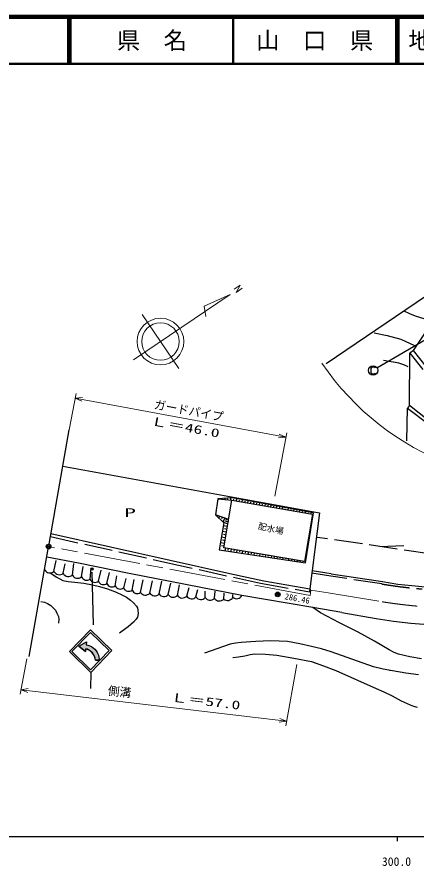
# Model space of a CAD drawing. Units: millimetres, scale not verified. Extents: x 40000 to 680000, y 20000 to 380000.
# Drawn here: x 286813 to 372013, y 198715 to 380000 of the extents above; entities that cross this region are included whole.
import ezdxf
from ezdxf.enums import TextEntityAlignment as Align

# ---------------------------------------------------------------- set-up
doc = ezdxf.new("R2010")
doc.units = ezdxf.units.MM
doc.header["$LTSCALE"] = 1000
doc.header["$PDMODE"] = 32
doc.header["$PDSIZE"] = 500
doc.linetypes.add('CHAIN', pattern=[18.5, 12, -1.5, 3.5, -1.5])
doc.linetypes.add('DASHED', pattern=[7.5, 6, -1.5])
for name, color, linetype, lineweight in [('M-BGD', 7, 'Continuous', 25), ('M-BGD-HTXT', 7, 'Continuous', 13), ('M-BMK', 2, 'CHAIN', 13), ('M-BMK-SRVR', 3, 'Continuous', 25), ('M-STR-HTXT', 7, 'Continuous', 13), ('M-STR-STRC', 7, 'Continuous', 25), ('M-TTL', 2, 'Continuous', 140), ('M-TTL-BAND', 7, 'Continuous', 25), ('M-TTL-LINE', 7, 'Continuous', 50)]:
    doc.layers.add(name, color=color, linetype=linetype, lineweight=lineweight)
doc.layers.add('M-OTRS', color=6, linetype='Continuous')
doc.layers.add('M-TTL-TXT', color=7, linetype='Continuous')
doc.styles.add('ＭＳ ゴシック', font='')
doc.styles.get('ＭＳ ゴシック').set_extended_font_data('MS Gothic')

msp = doc.modelspace()

# ---------------------------------------------------------------- hatches: boundary and pattern name
at = {"layer": 'M-STR-STRC'}
msp.add_hatch(color=256, dxfattribs=at).paths.add_polyline_path([(301486, 245077), (301449, 244499), (300032, 245634), (301623, 246570), (301601, 245943), (301962, 245866), (302342, 245736), (302717, 245551), (303087, 245303), (303414, 245012), (303696, 244684), (303923, 244338), (304069, 244046), (304197, 243703), (304292, 243318), (304341, 242873), (304343, 242681), (303571, 242674), (303519, 242969), (303469, 243226), (303333, 243551), (303162, 243869), (302901, 244209), (302730, 244397), (302448, 244629), (302158, 244818), (301841, 244990)])

# ---------------------------------------------------------------- linework, layer by layer
at = {"layer": 'M-BGD'}
for p, q in [((352801, 306039), (404320, 340880)), ((369386, 317255), (370652, 316658)), ((369386, 317255), (370652, 316658)), ((370652, 316658), (371828, 316209)), ((370652, 316658), (371828, 316209)), ((371828, 316209), (375952, 314938)), ((371485, 308804), (375300, 314526)), ((363044, 312589), (365818, 311969)), ((363044, 312589), (365818, 311969)), ((363044, 312589), (365818, 311969)), ((365818, 311969), (368743, 311201)), ((365818, 311969), (368743, 311201)), ((368743, 311201), (371690, 309831)), ((370603, 297052), (370676, 308202)), ((371485, 308804), (370676, 308202)), ((370676, 308202), (373467, 304725)), ((374193, 305381), (371485, 308804)), ((368367, 306082), (365092, 306685)), ((368367, 306082), (367311, 306288)), ((369433, 305744), (368367, 306082)), ((369433, 305744), (368367, 306082)), ((370346, 305333), (369433, 305744)), ((370346, 305333), (369433, 305744)), ((370084, 289492), (370213, 296451)), ((370603, 297052), (370213, 296451)), ((370213, 296451), (374502, 293196)), ((374717, 293766), (370603, 297052)), ((293654, 267413), (297981, 291836)), ((296603, 284059), (351437, 274138)), ((329709, 277082), (329175, 273729)), ((332755, 277335), (329709, 277082)), ((329709, 277082), (332703, 276821)), ((330012, 277055), (330017, 277107)), ((330619, 277002), (330627, 277096)), ((331004, 266675), (332703, 276821)), ((331226, 276948), (331249, 277210)), ((331833, 276895), (331852, 277115)), ((332440, 276841), (332481, 277313)), ((332703, 276821), (349924, 273868)), ((350158, 274124), (332755, 277335)), ((333050, 276762), (333102, 277064)), ((333664, 276656), (333749, 277152)), ((334277, 276551), (334327, 276844)), ((334891, 276446), (334973, 276926)), ((335504, 276341), (335553, 276624)), ((336118, 276236), (336198, 276700)), ((336732, 276130), (336779, 276404)), ((337345, 276025), (337422, 276474)), ((337959, 275920), (338004, 276185)), ((338572, 275815), (338647, 276248)), ((339186, 275709), (339230, 275965)), ((339800, 275604), (339871, 276022)), ((340413, 275499), (340455, 275745)), ((341027, 275394), (341096, 275796)), ((342254, 275183), (342320, 275570)), ((341640, 275288), (341681, 275525)), ((342868, 275078), (342907, 275306)), ((343481, 274973), (343545, 275344)), ((344095, 274867), (344132, 275086)), ((344708, 274762), (344769, 275118)), ((345322, 274657), (345358, 274866)), ((345936, 274552), (345994, 274893)), ((346549, 274447), (346583, 274646)), ((347163, 274341), (347219, 274667)), ((347776, 274236), (347809, 274427)), ((349924, 273868), (348185, 263729)), ((348390, 274131), (348443, 274441)), ((348406, 263465), (350158, 274124)), ((349004, 274026), (349035, 274207)), ((351437, 274138), (349309, 257932)), ((349617, 273920), (349668, 274215)), ((329175, 273729), (330967, 272015)), ((332012, 272691), (329175, 273729)), ((329462, 273624), (329434, 273549)), ((330035, 273414), (329897, 273038)), ((330967, 272015), (329972, 266216)), ((330608, 273205), (330471, 272829)), ((331182, 272995), (330787, 272187)), ((331953, 272344), (330954, 272028)), ((331755, 272785), (331337, 272460)), ((349652, 272284), (349771, 272263)), ((349761, 272917), (349954, 272884)), ((349870, 273551), (349983, 273531)), ((331558, 269981), (330645, 270139)), ((331759, 271183), (330851, 271340)), ((331658, 270582), (331120, 270675)), ((331860, 271784), (331348, 271848)), ((349326, 270382), (349537, 270346)), ((349435, 271016), (349559, 270995)), ((349544, 271650), (349746, 271615)), ((294068, 269748), (332269, 261182)), ((331357, 268779), (330439, 268937)), ((331457, 269380), (330914, 269474)), ((349000, 268481), (349135, 268458)), ((349109, 269115), (349329, 269077)), ((349218, 269749), (349347, 269727)), ((331160, 267576), (330233, 267736)), ((331056, 266976), (330500, 267072)), ((331264, 268177), (330707, 268273)), ((348185, 263729), (331004, 266675)), ((331311, 266623), (331210, 266031)), ((331925, 266518), (331865, 266171)), ((348674, 266580), (348911, 266540)), ((348783, 267214), (348923, 267190)), ((348891, 267848), (349120, 267809)), ((364288, 266935), (369419, 267179)), ((289411, 243462), (293480, 266429)), ((299952, 263413), (293172, 264691)), ((329972, 266216), (348406, 263465)), ((332538, 266412), (332441, 265847)), ((333152, 266307), (333095, 265976)), ((333766, 266202), (333673, 265664)), ((334379, 266097), (334325, 265782)), ((334993, 265991), (334905, 265480)), ((335606, 265886), (335555, 265587)), ((336220, 265781), (336137, 265296)), ((336834, 265676), (336785, 265393)), ((337447, 265570), (337369, 265112)), ((338061, 265465), (338015, 265198)), ((338674, 265360), (338600, 264928)), ((339288, 265255), (339245, 265004)), ((339902, 265149), (339832, 264744)), ((340515, 265044), (340475, 264809)), ((341129, 264939), (341064, 264561)), ((341742, 264834), (341705, 264615)), ((342356, 264729), (342296, 264377)), ((348348, 264679), (348498, 264654)), ((348457, 265313), (348703, 265271)), ((348565, 265947), (348710, 265922)), ((294709, 261607), (295174, 263930)), ((296676, 261228), (297090, 263231)), ((298643, 260849), (298921, 263329)), ((310789, 261152), (299952, 263413)), ((342969, 264623), (342935, 264420)), ((343583, 264518), (343527, 264193)), ((344197, 264413), (344165, 264226)), ((344810, 264308), (344759, 264009)), ((345424, 264202), (345395, 264031)), ((346037, 264097), (345991, 263825)), ((346651, 263992), (346624, 263837)), ((347265, 263887), (347223, 263641)), ((347878, 263781), (347854, 263642)), ((348239, 264046), (348494, 264002)), ((294028, 261220), (295038, 260564)), ((294028, 261220), (295204, 260450)), ((294028, 261220), (295204, 260450)), ((294028, 261220), (295204, 260450)), ((300610, 260470), (300960, 262671)), ((302408, 259994), (302633, 262299)), ((304205, 259519), (304808, 261907)), ((306003, 259043), (306562, 261372)), ((334836, 256501), (310789, 261152)), ((332269, 261182), (339521, 259605)), ((353914, 261115), (349810, 261743)), ((353914, 261115), (364884, 259435)), ((295204, 260450), (296582, 259703)), ((295204, 260450), (296582, 259703)), ((295204, 260450), (296582, 259703)), ((296582, 259703), (297764, 259468)), ((296582, 259703), (297764, 259468)), ((297764, 259468), (299139, 259308)), ((297764, 259468), (299139, 259308)), ((299139, 259308), (301116, 259077)), ((299139, 259308), (301116, 259077)), ((299139, 259308), (301116, 259077)), ((307800, 258568), (308152, 260674)), ((309598, 258092), (310141, 260119)), ((311395, 257617), (311855, 259911)), ((313193, 257141), (313726, 259846)), ((315165, 256984), (315726, 259596)), ((317138, 256826), (317766, 259509)), ((339521, 259605), (349309, 257932)), ((364884, 259435), (368165, 258914)), ((301116, 259077), (302921, 258770)), ((301116, 259077), (302921, 258770)), ((301116, 259077), (302921, 258770)), ((302921, 258770), (304435, 258400)), ((302921, 258770), (304435, 258400)), ((304435, 258400), (306153, 257867)), ((304435, 258400), (306153, 257867)), ((306153, 257867), (307831, 257244)), ((306153, 257867), (307831, 257244)), ((306153, 257867), (307831, 257244)), ((306153, 257867), (307831, 257244)), ((306153, 257867), (307831, 257244)), ((319110, 256669), (319659, 259137)), ((321082, 256511), (321548, 258745)), ((323055, 256354), (323588, 258209)), ((325027, 256196), (325423, 257756)), ((327000, 256039), (327005, 257428)), ((349300, 257268), (349449, 257921)), ((349309, 257932), (349449, 257921)), ((368165, 258914), (371096, 258581)), ((371096, 258581), (373956, 258324)), ((307831, 257244), (309315, 256576)), ((307831, 257244), (309315, 256576)), ((307831, 257244), (309315, 256576)), ((307831, 257244), (309315, 256576)), ((307831, 257244), (309315, 256576)), ((309315, 256576), (310189, 256091)), ((309315, 256576), (310189, 256091)), ((309315, 256576), (310189, 256091)), ((309315, 256576), (310189, 256091)), ((310189, 256091), (311081, 255470)), ((310189, 256091), (311081, 255470)), ((310189, 256091), (311081, 255470)), ((310189, 256091), (311081, 255470)), ((328972, 255881), (329127, 257382)), ((330945, 255724), (331045, 256968)), ((332890, 256112), (332934, 256691)), ((349960, 253932), (334836, 256501)), ((291899, 255199), (292684, 255040)), ((291899, 255199), (292684, 255040)), ((291899, 255199), (292684, 255040)), ((291899, 255199), (292684, 255040)), ((291899, 255199), (292684, 255040)), ((292684, 255040), (293358, 254759)), ((292684, 255040), (293358, 254759)), ((292684, 255040), (293358, 254759)), ((292684, 255040), (293358, 254759)), ((292684, 255040), (293358, 254759)), ((293358, 254759), (294027, 254308)), ((293358, 254759), (294027, 254308)), ((293358, 254759), (294027, 254308)), ((293358, 254759), (294027, 254308)), ((294027, 254308), (294626, 253770)), ((294027, 254308), (294626, 253770)), ((294027, 254308), (294626, 253770)), ((294027, 254308), (294626, 253770)), ((311081, 255470), (311674, 254937)), ((311081, 255470), (311674, 254937)), ((311081, 255470), (311674, 254937)), ((311674, 254937), (312330, 254194)), ((311674, 254937), (312330, 254194)), ((311674, 254937), (312330, 254194)), ((312330, 254194), (312522, 253847)), ((312330, 254194), (312522, 253847)), ((312522, 253847), (312631, 253360)), ((312522, 253847), (312631, 253360)), ((351587, 252750), (349960, 253932)), ((356144, 252831), (349960, 253932)), ((294626, 253770), (295008, 253310)), ((294626, 253770), (295008, 253310)), ((294626, 253770), (295008, 253310)), ((295008, 253310), (295345, 252704)), ((295008, 253310), (295345, 252704)), ((295008, 253310), (295345, 252704)), ((295345, 252704), (295419, 252544)), ((295345, 252704), (295648, 251984)), ((312677, 252621), (312549, 251865)), ((312677, 252621), (312549, 251865)), ((312677, 252621), (312549, 251865)), ((312677, 252621), (312549, 251865)), ((312631, 253360), (312677, 252621)), ((312631, 253360), (312677, 252621)), ((312631, 253360), (312677, 252621)), ((312631, 253360), (312677, 252621)), ((355661, 250623), (351587, 252750)), ((356144, 252831), (363469, 251552)), ((295648, 251984), (295763, 251400)), ((295763, 251400), (295708, 250552)), ((311718, 250806), (310568, 249807)), ((312259, 251398), (311718, 250806)), ((312259, 251398), (311718, 250806)), ((312259, 251398), (311718, 250806)), ((312549, 251865), (312259, 251398)), ((312549, 251865), (312259, 251398)), ((312549, 251865), (312259, 251398)), ((312549, 251865), (312259, 251398)), ((359683, 248654), (355661, 250623)), ((309274, 248825), (308673, 248407)), ((310568, 249807), (309274, 248825)), ((363150, 246738), (359683, 248654)), ((363150, 246738), (359683, 248654)), ((337780, 246659), (334686, 246451)), ((337780, 246659), (334686, 246451)), ((340975, 246772), (337780, 246659)), ((340975, 246772), (337780, 246659)), ((342772, 246755), (340975, 246772)), ((344564, 246633), (342772, 246755)), ((347171, 246163), (344564, 246633)), ((347171, 246163), (344564, 246633)), ((366294, 244884), (363150, 246738)), ((366294, 244884), (363150, 246738)), ((332346, 246057), (326860, 244128)), ((333496, 246302), (332346, 246057)), ((334686, 246451), (333496, 246302)), ((349732, 245589), (347171, 246163)), ((349732, 245589), (347171, 246163)), ((351802, 245072), (349732, 245589)), ((351802, 245072), (349732, 245589)), ((351802, 245072), (349732, 245589)), ((353904, 244431), (351802, 245072)), ((353904, 244431), (351802, 245072)), ((353904, 244431), (351802, 245072)), ((367359, 244324), (366294, 244884)), ((367359, 244324), (366294, 244884)), ((367359, 244324), (366294, 244884)), ((332916, 243253), (334111, 243359)), ((332916, 243253), (334111, 243359)), ((332916, 243253), (334111, 243359)), ((334111, 243359), (335435, 243599)), ((334111, 243359), (335435, 243599)), ((334111, 243359), (335435, 243599)), ((335435, 243599), (336606, 243861)), ((335435, 243599), (336606, 243861)), ((336606, 243861), (337598, 243985)), ((336606, 243861), (337598, 243985)), ((337598, 243985), (339886, 243925)), ((337598, 243985), (339886, 243925)), ((339886, 243925), (342308, 243742)), ((339886, 243925), (342308, 243742)), ((342308, 243742), (345946, 243114)), ((342308, 243742), (345946, 243114)), ((345946, 243114), (349681, 242354)), ((345946, 243114), (349681, 242354)), ((362966, 241226), (353904, 244431)), ((368280, 243943), (367359, 244324)), ((368280, 243943), (367359, 244324)), ((368280, 243943), (367359, 244324)), ((370687, 243383), (368280, 243943)), ((373211, 242922), (370687, 243383)), ((349681, 242354), (350386, 242122)), ((349681, 242354), (352277, 241472)), ((349681, 242354), (352277, 241472)), ((352277, 241472), (354888, 240475)), ((352277, 241472), (354888, 240475)), ((364972, 240740), (362966, 241226)), ((364972, 240740), (362966, 241226)), ((354888, 240475), (363511, 236592)), ((366982, 240370), (364972, 240740)), ((366982, 240370), (364972, 240740)), ((366982, 240370), (366347, 240484)), ((369845, 239890), (366982, 240370)), ((372517, 239545), (369845, 239890)), ((363511, 236592), (365164, 235890)), ((363511, 236592), (365164, 235890)), ((363511, 236592), (365164, 235890)), ((365164, 235890), (366931, 235019)), ((365164, 235890), (366931, 235019)), ((365164, 235890), (366931, 235019)), ((366931, 235019), (368866, 234004)), ((366931, 235019), (368866, 234004)), ((368866, 234004), (370751, 233131)), ((370751, 233131), (371496, 232832)), ((371496, 232832), (372273, 232635))]:
    msp.add_line(p, q, dxfattribs=at)
at = {"layer": 'M-BGD', "linetype": 'DASHED'}
for p, q in [((293944, 269050), (318382, 263618)), ((375397, 265311), (350893, 268894)), ((318382, 263618), (338833, 259076)), ((353835, 260602), (349742, 261229)), ((364688, 258941), (353835, 260602)), ((338833, 259076), (349300, 257268))]:
    msp.add_line(p, q, dxfattribs=at)
at = {"layer": 'M-BGD'}
for centre, radius in [((302814, 262110), 250), ((302814, 262110), 200), ((302814, 262110), 150), ((302814, 262110), 99.9), ((302814, 262110), 49.9), ((302814, 262110), 10), ((342479, 256716), 499), ((342479, 256716), 300), ((342479, 256716), 99.9)]:
    msp.add_circle(centre, radius, dxfattribs=at)
for centre, radius, start, end in [((293868, 262538), 1254, 206.11283, 312.08394), ((295835, 262159), 1254, 206.11283, 312.08394), ((297803, 261780), 1254, 206.11283, 312.08394), ((299770, 261401), 1254, 206.11283, 312.08394), ((301688, 260906), 1162, 202.05048, 308.31069), ((303485, 260431), 1162, 202.05048, 308.31069), ((305282, 259955), 1162, 202.05048, 308.31069), ((307080, 259480), 1162, 202.05048, 308.31069), ((308877, 259004), 1162, 202.05048, 308.31069), ((310675, 258528), 1162, 202.05048, 308.31069), ((312472, 258053), 1162, 202.05048, 308.31069), ((314238, 257802), 1237, 212.3054, 318.5656), ((316210, 257645), 1237, 212.3054, 318.5656), ((318183, 257487), 1237, 212.3054, 318.5656), ((320155, 257330), 1237, 212.3054, 318.5656), ((322128, 257172), 1237, 212.3054, 318.5656), ((324100, 257015), 1237, 212.3054, 318.5656), ((326073, 256857), 1237, 212.3054, 318.5656), ((328045, 256700), 1237, 212.3054, 318.5656), ((330017, 256542), 1237, 212.3054, 318.5656), ((331772, 256648), 1240, 228.1634, 334.4236), ((333717, 257036), 1240, 228.1634, 334.4236), ((382046, 363603), 113580, 260.58654, 290.66436)]:
    msp.add_arc(centre, radius, start, end, dxfattribs=at)
at = {"layer": 'M-BGD', "linetype": 'DASHED'}
msp.add_arc((382046, 363602), 106091, 260.58349, 265.27379, dxfattribs=at)
at = {"layer": 'M-BGD-HTXT'}
for p, q in [((333159, 321866), (334434, 322730)), ((334434, 322730), (333603, 321201)), ((333603, 321201), (334880, 322075)), ((332327, 320776), (311658, 306778)), ((332327, 320776), (326807, 318244)), ((326807, 318244), (327100, 316030)), ((321365, 304911), (313526, 316485))]:
    msp.add_line(p, q, dxfattribs=at)
for radius in [4992, 3994]:
    msp.add_circle((317446, 310698), radius, dxfattribs=at)
at = {"layer": 'M-BMK'}
for p, q in [((349396, 256501), (293567, 266921)), ((349396, 256501), (349587, 257650)), ((353244, 257044), (349587, 257650)), ((364076, 255247), (353244, 257044))]:
    msp.add_line(p, q, dxfattribs=at)
msp.add_arc((382046, 363603), 109835, 260.97414, 264.88288, dxfattribs=at)
at = {"layer": 'M-BMK-SRVR'}
msp.add_circle((293567, 266921), 499, dxfattribs=at)
at = {"layer": 'M-OTRS'}
msp.add_point((293575, 266909), dxfattribs=at)
at = {"layer": 'M-STR-HTXT'}
for p, q in [((299428, 299609), (297981, 291836)), ((299245, 298627), (300794, 298765)), ((344223, 290256), (299245, 298627)), ((300641, 297941), (299245, 298627)), ((341886, 277701), (344405, 291238)), ((344223, 290256), (342673, 290118)), ((342827, 290942), (344223, 290256)), ((288882, 242959), (287511, 235381)), ((344181, 228663), (346546, 241731)), ((287689, 236364), (289226, 236604)), ((289127, 235771), (287689, 236364)), ((287689, 236364), (344359, 229646)), ((342921, 230238), (344359, 229646)), ((344359, 229646), (342822, 229405))]:
    msp.add_line(p, q, dxfattribs=at)
msp.add_arc((399981, 338824), 58169, 214.25452, 284.3817, dxfattribs=at)
at = {"layer": 'M-STR-STRC'}
for p, q in [((363658, 305070), (377449, 313126)), ((362399, 304977), (362397, 304099)), ((362520, 305137), (362399, 304977)), ((362680, 305256), (362520, 305137)), ((363039, 305255), (362680, 305256)), ((363199, 305135), (363039, 305255)), ((363278, 305015), (363199, 305135)), ((362397, 304099), (362517, 303939)), ((362517, 303939), (362676, 303818)), ((362676, 303818), (363035, 303817)), ((363035, 303817), (363195, 303897)), ((363195, 303897), (363276, 304016)), ((302760, 261470), (303055, 250229)), ((302535, 249168), (297991, 244523)), ((298556, 244530), (302541, 248603)), ((307095, 244707), (302535, 249168)), ((302541, 248603), (306530, 244701)), ((300032, 245634), (301623, 246570)), ((301623, 246570), (301601, 245943)), ((300032, 245634), (301449, 244499)), ((301449, 244499), (301486, 245077)), ((297991, 244523), (302551, 240062)), ((302544, 240627), (298556, 244530)), ((306530, 244701), (302544, 240627)), ((302551, 240062), (307095, 244707)), ((303571, 242674), (304343, 242681)), ((302551, 240062), (302529, 236597))]:
    msp.add_line(p, q, dxfattribs=at)
msp.add_lwpolyline([(301486, 245077), (301449, 244499), (300032, 245634), (301623, 246570), (301601, 245943), (301962, 245866), (302342, 245736), (302717, 245551), (303087, 245303), (303414, 245012), (303696, 244684), (303923, 244338), (304069, 244046), (304197, 243703), (304292, 243318), (304341, 242873), (304343, 242681), (303571, 242674), (303519, 242969), (303469, 243226), (303333, 243551), (303162, 243869), (302901, 244209), (302730, 244397), (302448, 244629), (302158, 244818), (301841, 244990)], close=True, dxfattribs=at)
msp.add_circle((362838, 304537), 998, dxfattribs=at)
msp.add_arc((300810, 242384), 2777, 6.00093, 75.91005, dxfattribs=at)
at = {"layer": 'M-TTL'}
msp.add_line((680000, 380000), (40000, 380000), dxfattribs=at)
at = {"layer": 'M-TTL-BAND'}
for p, q in [((40000, 205000), (579000, 205000)), ((368000, 205000), (368000, 204000))]:
    msp.add_line(p, q, dxfattribs=at)
at = {"layer": 'M-TTL-LINE'}
for p, q in [((297750, 380000), (297750, 370000)), ((298250, 380000), (298250, 370000)), ((333000, 380000), (333000, 370000)), ((367750, 380000), (367750, 370000)), ((368250, 380000), (368250, 370000)), ((40000, 370000), (680000, 370000))]:
    msp.add_line(p, q, dxfattribs=at)

# ---------------------------------------------------------------- texts
at = {"layer": 'M-BGD', "style": 'ＭＳ ゴシック', "width": 2}
msp.add_text('P', height=1833, rotation=359.849, dxfattribs=at).set_placement((309711, 272719), align=Align.BOTTOM_LEFT)
at = {"layer": 'M-BGD', "style": 'ＭＳ ゴシック'}
for s, rotation, p in [('配水場', 347.649, (338102, 270301)), ('286.46', 349.149, (343814, 255309))]:
    msp.add_text(s, height=1320, rotation=rotation, dxfattribs=at).set_placement(p, align=Align.BOTTOM_LEFT)
at = {"layer": 'M-STR-HTXT', "style": 'ＭＳ ゴシック'}
for s, rotation, p in [('ガードパイプ', 349.449, (315851, 295867)), ('側溝', 353.249, (306054, 234755))]:
    msp.add_text(s, height=1833, rotation=rotation, dxfattribs=at).set_placement(p, align=Align.BOTTOM_LEFT)
at = {"layer": 'M-STR-HTXT', "style": 'ＭＳ ゴシック', "width": 1.5}
for s, rotation, p in [('Ｌ＝46.0', 349.449, (315063, 292366)), ('Ｌ＝57.0', 353.249, (319442, 233318))]:
    msp.add_text(s, height=1833, rotation=rotation, dxfattribs=at).set_placement(p, align=Align.BOTTOM_LEFT)
at = {"layer": 'M-TTL-BAND', "style": 'ＭＳ ゴシック'}
msp.add_text('300.0', height=1833, dxfattribs=at).set_placement((367844, 198195), align=Align.BOTTOM_CENTER)
at = {"layer": 'M-TTL-TXT', "style": 'ＭＳ ゴシック'}
for s, p in [('県\u3000名', (315625, 375000)), ('山\u3000口\u3000県', (350375, 375000))]:
    msp.add_text(s, height=3666, dxfattribs=at).set_placement(p, align=Align.MIDDLE_CENTER)
msp.add_text('地 名', height=3666, dxfattribs=at).set_placement((370380, 375000), align=Align.MIDDLE_LEFT)

doc.saveas('drawing.dxf')
